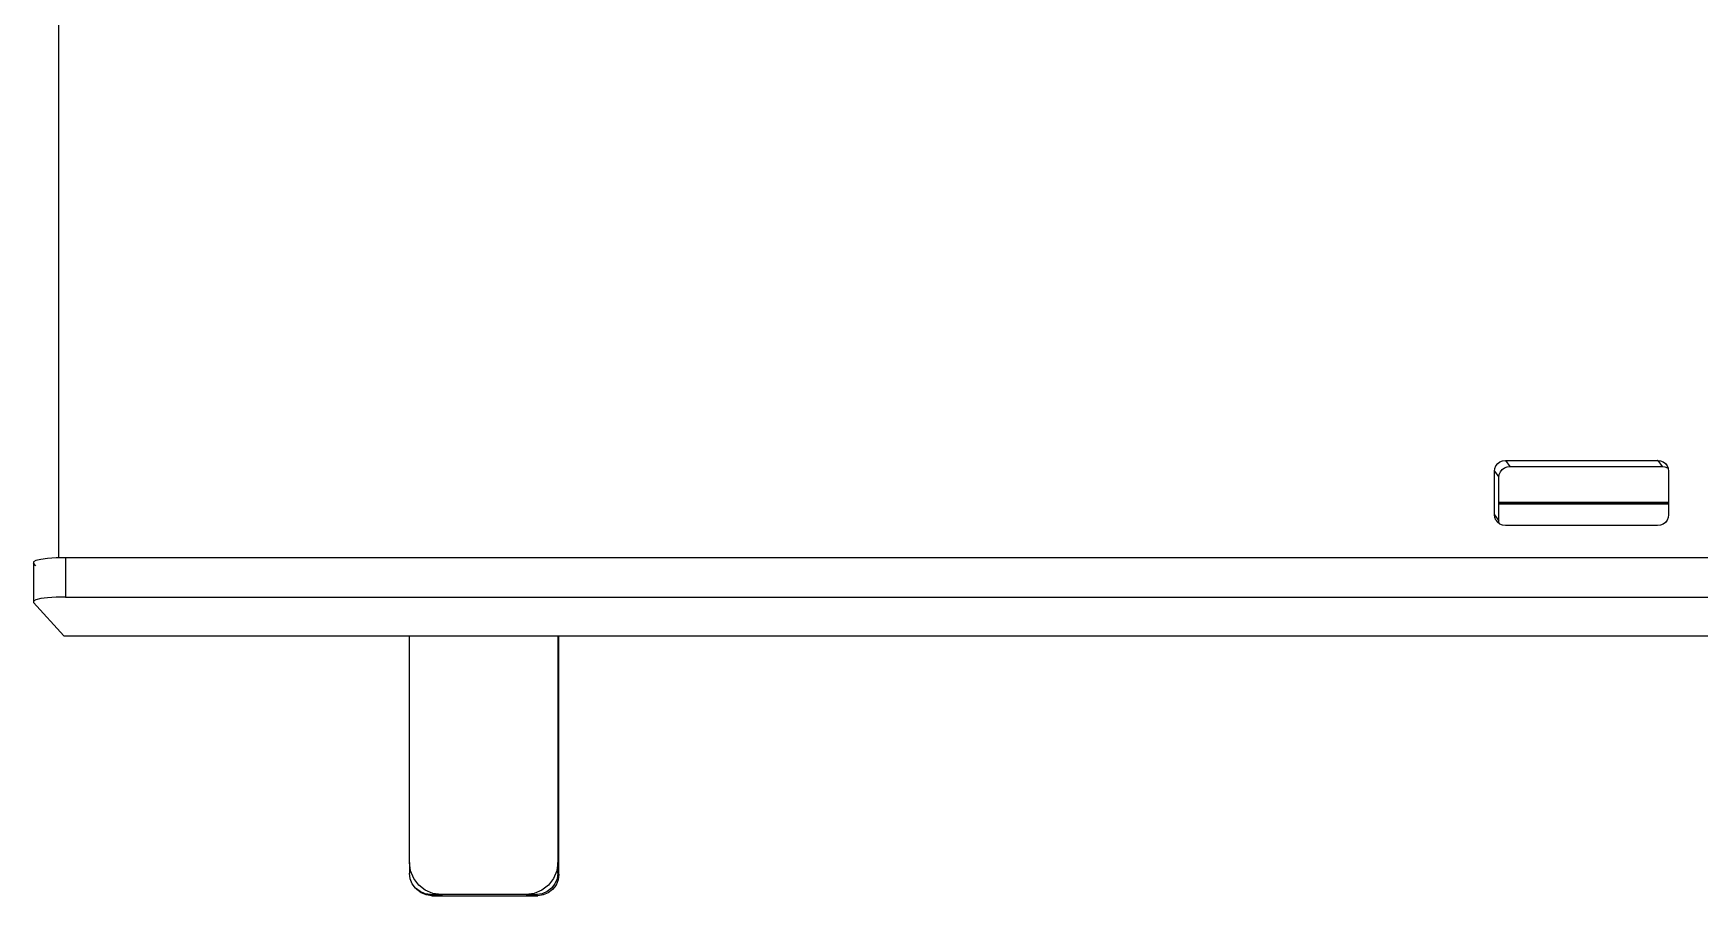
# Model space of a CAD drawing. Extents: x -4.2 to 4.2, y -5.7 to 5.7.
# Drawn here: x -3.117 to -2.51, y 3.302 to 3.616 of the extents above; entities that cross this region are included whole.
import ezdxf

# ---------------------------------------------------------------- set-up
doc = ezdxf.new("R2010")
doc.units = 0
doc.layers.get('0').update_dxf_attribs({"linetype": 'CONTINUOUS'})

msp = doc.modelspace()

# ---------------------------------------------------------------- linework, layer by layer
for p, q in [((-3.10766, 3.96971), (-3.10766, 3.42514)), ((-2.58512, 3.45667), (-2.58498, 3.4577)), ((-2.58512, 3.44084), (-2.58512, 3.45667)), ((-2.5851, 3.45665), (-2.58512, 3.45667)), ((-2.5851, 3.45665), (-2.58497, 3.45767)), ((-2.5851, 3.44081), (-2.5851, 3.45665)), ((-2.5851, 3.45665), (-2.58349, 3.45449)), ((-2.58498, 3.4577), (-2.58459, 3.45865)), ((-2.58497, 3.45767), (-2.58457, 3.45863)), ((-2.58459, 3.45865), (-2.58396, 3.45947)), ((-2.58457, 3.45863), (-2.58394, 3.45945)), ((-2.58396, 3.45947), (-2.58314, 3.4601)), ((-2.58394, 3.45945), (-2.58312, 3.46008)), ((-2.58336, 3.45552), (-2.58296, 3.45647)), ((-2.58314, 3.4601), (-2.58218, 3.46049)), ((-2.58312, 3.46008), (-2.58217, 3.46047)), ((-2.58296, 3.45647), (-2.58233, 3.45729)), ((-2.58233, 3.45729), (-2.58151, 3.45792)), ((-2.58218, 3.46049), (-2.58116, 3.46063)), ((-2.58217, 3.46047), (-2.58114, 3.46061)), ((-2.58151, 3.45792), (-2.58056, 3.45832)), ((-2.58116, 3.46063), (-2.52574, 3.46063)), ((-2.58114, 3.46061), (-2.58116, 3.46063)), ((-2.58114, 3.46061), (-2.52572, 3.46061)), ((-2.58114, 3.46061), (-2.57953, 3.45845)), ((-2.58056, 3.45832), (-2.57953, 3.45845)), ((-2.57953, 3.45845), (-2.52415, 3.45845)), ((-2.52574, 3.46063), (-2.52471, 3.46049)), ((-2.52572, 3.46061), (-2.52574, 3.46063)), ((-2.52572, 3.46061), (-2.5247, 3.46047)), ((-2.52572, 3.46061), (-2.52415, 3.45845)), ((-2.52471, 3.46049), (-2.52376, 3.4601)), ((-2.5247, 3.46047), (-2.52374, 3.46008)), ((-2.52415, 3.45845), (-2.52312, 3.45832)), ((-2.52376, 3.4601), (-2.52374, 3.46008)), ((-2.52374, 3.46008), (-2.52294, 3.45947)), ((-2.52312, 3.45832), (-2.52217, 3.45792)), ((-2.52294, 3.45947), (-2.52292, 3.45945)), ((-2.52292, 3.45945), (-2.52231, 3.45865)), ((-2.52231, 3.45865), (-2.52193, 3.45774)), ((-2.52217, 3.45792), (-2.52193, 3.45774)), ((-2.52193, 3.45774), (-2.52191, 3.4577)), ((-2.52191, 3.4577), (-2.52178, 3.45667)), ((-2.52178, 3.45667), (-2.52178, 3.44535)), ((-2.58349, 3.45449), (-2.58336, 3.45552)), ((-2.58349, 3.44535), (-2.58349, 3.45449)), ((-2.52178, 3.44535), (-2.58349, 3.44535)), ((-2.58349, 3.44523), (-2.58349, 3.44535)), ((-2.58349, 3.44523), (-2.52178, 3.44523)), ((-2.58349, 3.44469), (-2.58349, 3.44523)), ((-2.52178, 3.44469), (-2.58349, 3.44469)), ((-2.58349, 3.43867), (-2.58349, 3.44469)), ((-2.52178, 3.44535), (-2.52178, 3.44523)), ((-2.52178, 3.44523), (-2.52178, 3.44469)), ((-2.52178, 3.44469), (-2.52178, 3.44084)), ((-2.5851, 3.44081), (-2.58512, 3.44084)), ((-2.5851, 3.44081), (-2.58349, 3.43867)), ((-2.58498, 3.43981), (-2.5851, 3.44081)), ((-2.58497, 3.43979), (-2.58498, 3.43981)), ((-2.58459, 3.43886), (-2.58497, 3.43979)), ((-2.58459, 3.43886), (-2.58396, 3.43804)), ((-2.58336, 3.43765), (-2.58349, 3.43867)), ((-2.52231, 3.43886), (-2.52294, 3.43804)), ((-2.52191, 3.43981), (-2.52231, 3.43886)), ((-2.52178, 3.44084), (-2.52191, 3.43981)), ((-2.58331, 3.43754), (-2.58396, 3.43804)), ((-2.58331, 3.43754), (-2.58336, 3.43765)), ((-2.58314, 3.43741), (-2.58331, 3.43754)), ((-2.58218, 3.43701), (-2.58314, 3.43741)), ((-2.58116, 3.43688), (-2.58218, 3.43701)), ((-2.52574, 3.43688), (-2.58116, 3.43688)), ((-2.52471, 3.43701), (-2.52574, 3.43688)), ((-2.52376, 3.43741), (-2.52471, 3.43701)), ((-2.52294, 3.43804), (-2.52376, 3.43741)), ((-3.11592, 3.42418), (-3.11682, 3.4237)), ((-3.11682, 3.4237), (-3.11681, 3.42317)), ((-3.11681, 3.42317), (-3.11682, 3.4094)), ((-3.11592, 3.4222), (-3.11681, 3.42317)), ((-3.11415, 3.4246), (-3.11592, 3.42418)), ((-3.11165, 3.42492), (-3.11415, 3.4246)), ((-3.10857, 3.42513), (-3.11165, 3.42492)), ((-3.10766, 3.42514), (-3.10857, 3.42513)), ((-3.10514, 3.4252), (-3.10766, 3.42514)), ((-2.01982, 3.4252), (-3.10514, 3.4252)), ((-3.10514, 3.4252), (-3.10514, 3.41089)), ((-3.11592, 3.40989), (-3.11682, 3.4094)), ((-3.11682, 3.4094), (-3.11681, 3.40888)), ((-3.1057, 3.39673), (-3.11681, 3.40888)), ((-3.11415, 3.4103), (-3.11592, 3.40989)), ((-3.11165, 3.41062), (-3.11415, 3.4103)), ((-3.10857, 3.41083), (-3.11165, 3.41062)), ((-3.10514, 3.41089), (-3.10857, 3.41083)), ((-3.10514, 3.41089), (-2.01982, 3.41089)), ((-3.1057, 3.39673), (-2.97996, 3.39673)), ((-2.97996, 3.31421), (-2.97996, 3.39673)), ((-2.97996, 3.39673), (-2.92598, 3.39673)), ((-2.92598, 3.39673), (-2.92598, 3.31421)), ((-2.92598, 3.39673), (-2.92558, 3.39673)), ((-2.92558, 3.31376), (-2.92558, 3.39673)), ((-2.92558, 3.39673), (-2.03838, 3.39673)), ((-2.97957, 3.31121), (-2.97996, 3.31421)), ((-2.97996, 3.31421), (-2.97996, 3.31035)), ((-2.97841, 3.30842), (-2.97957, 3.31121)), ((-2.92637, 3.31121), (-2.92753, 3.30842)), ((-2.92598, 3.31421), (-2.92637, 3.31121)), ((-2.92558, 3.31376), (-2.92598, 3.31421)), ((-2.92598, 3.31077), (-2.92598, 3.31421)), ((-2.92598, 3.31077), (-2.92558, 3.31376)), ((-2.92558, 3.3099), (-2.92558, 3.31376)), ((-2.9797, 3.30836), (-2.97996, 3.31035)), ((-2.97893, 3.30649), (-2.9797, 3.30836)), ((-2.9777, 3.3049), (-2.97893, 3.30649)), ((-2.97658, 3.30603), (-2.97841, 3.30842)), ((-2.97611, 3.30367), (-2.9777, 3.3049)), ((-2.9777, 3.3049), (-2.9773, 3.30445)), ((-2.97418, 3.30419), (-2.97658, 3.30603)), ((-2.92936, 3.30603), (-2.93176, 3.30419)), ((-2.92824, 3.3049), (-2.92983, 3.30367)), ((-2.92753, 3.30842), (-2.92936, 3.30603)), ((-2.92701, 3.30649), (-2.92824, 3.3049)), ((-2.92661, 3.30605), (-2.92784, 3.30445)), ((-2.92624, 3.30836), (-2.92701, 3.30649)), ((-2.92584, 3.30791), (-2.92661, 3.30605)), ((-2.92598, 3.31035), (-2.92624, 3.30836)), ((-2.92598, 3.31035), (-2.92598, 3.31077)), ((-2.92598, 3.31035), (-2.92558, 3.3099)), ((-2.92558, 3.3099), (-2.92584, 3.30791)), ((-2.97571, 3.30323), (-2.9773, 3.30445)), ((-2.97425, 3.3029), (-2.97611, 3.30367)), ((-2.97385, 3.30246), (-2.97571, 3.30323)), ((-2.97225, 3.30264), (-2.97425, 3.3029)), ((-2.97139, 3.30303), (-2.97418, 3.30419)), ((-2.97185, 3.30219), (-2.97385, 3.30246)), ((-2.97225, 3.30264), (-2.97185, 3.30219)), ((-2.97225, 3.30264), (-2.9684, 3.30264)), ((-2.97185, 3.30219), (-2.96799, 3.30219)), ((-2.9684, 3.30264), (-2.97139, 3.30303)), ((-2.93754, 3.30264), (-2.9684, 3.30264)), ((-2.9684, 3.30264), (-2.96799, 3.30219)), ((-2.96799, 3.30219), (-2.93715, 3.30219)), ((-2.93455, 3.30303), (-2.93754, 3.30264)), ((-2.93754, 3.30264), (-2.93715, 3.30219)), ((-2.93754, 3.30264), (-2.93369, 3.30264)), ((-2.93715, 3.30219), (-2.93329, 3.30219)), ((-2.93176, 3.30419), (-2.93455, 3.30303)), ((-2.93169, 3.3029), (-2.93369, 3.30264)), ((-2.93369, 3.30264), (-2.93329, 3.30219)), ((-2.9313, 3.30246), (-2.93329, 3.30219)), ((-2.92983, 3.30367), (-2.93169, 3.3029)), ((-2.92944, 3.30323), (-2.9313, 3.30246)), ((-2.92784, 3.30445), (-2.92944, 3.30323))]:
    msp.add_line(p, q)

doc.saveas('drawing.dxf')
